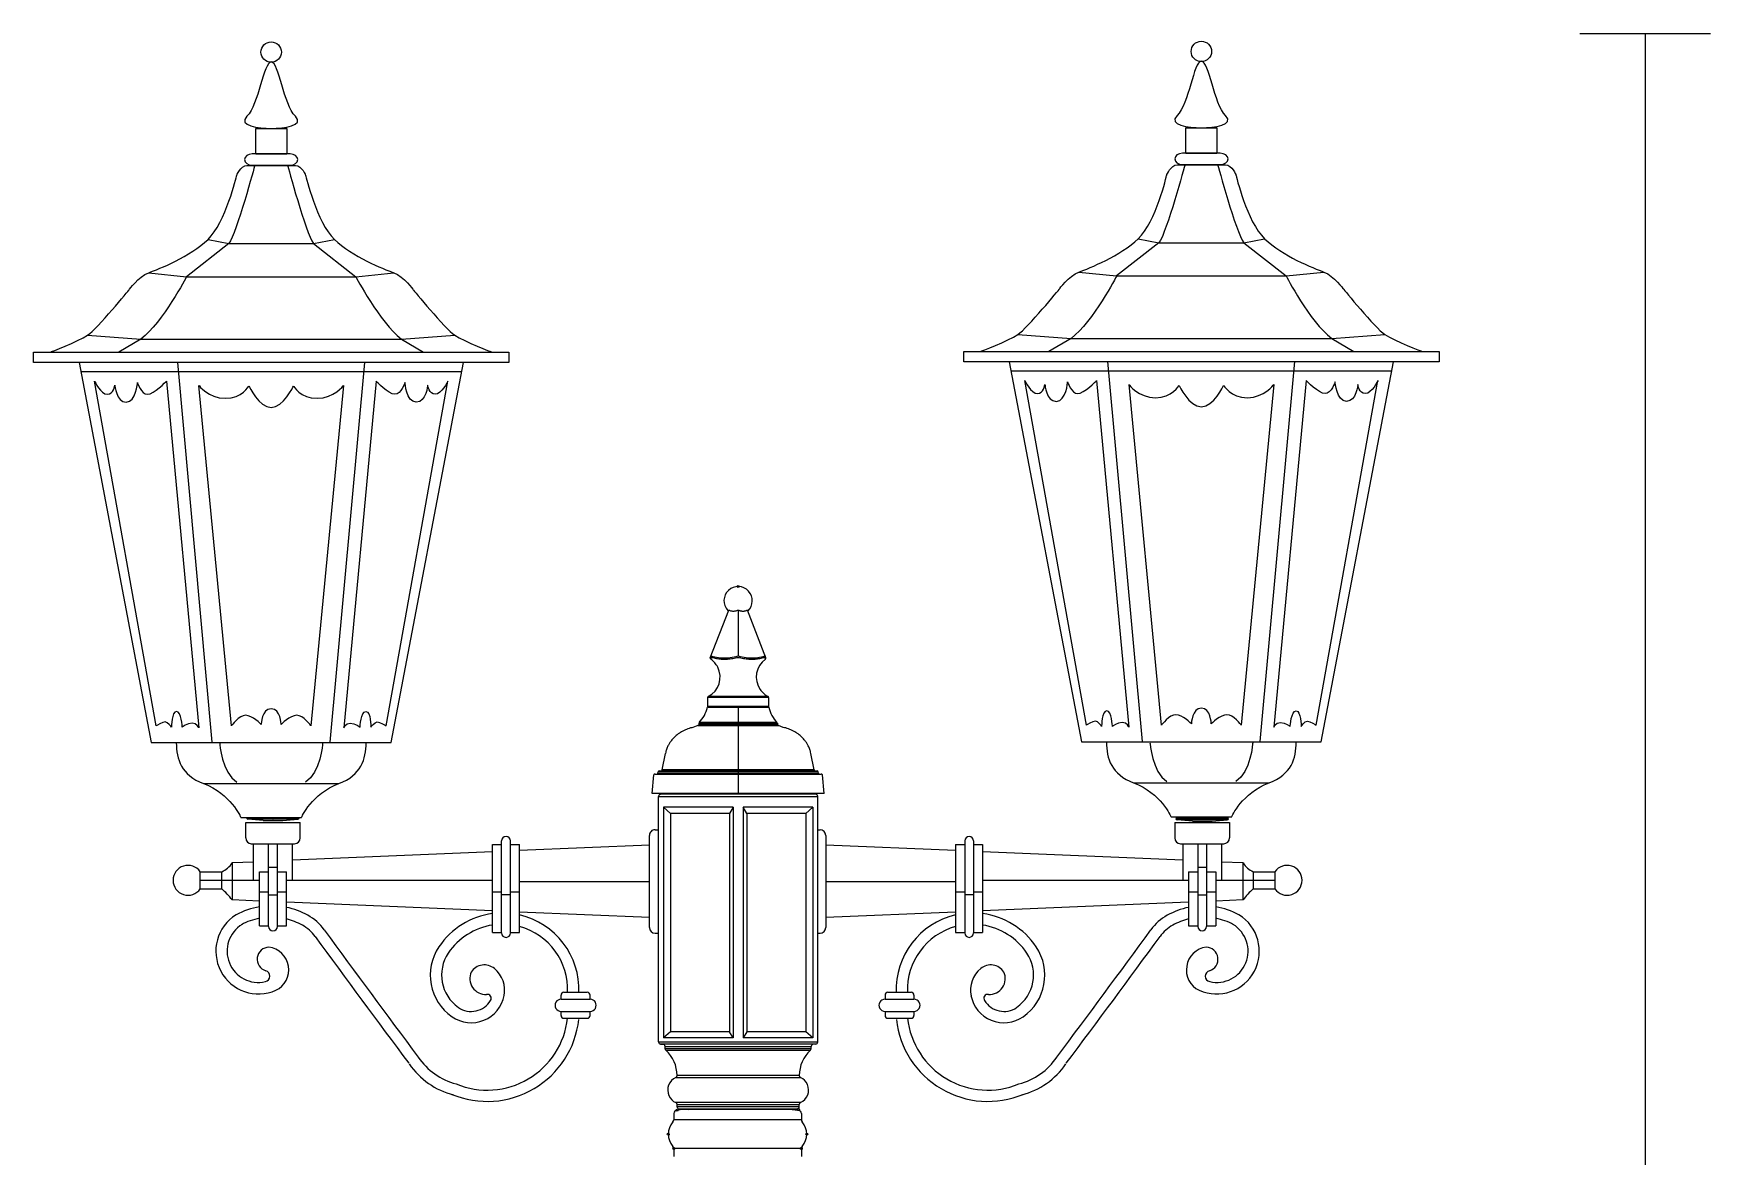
# Model space of a CAD drawing. Extents: x 0 to 104, y 0 to 335.
# Drawn here: x 0.1 to 98.2, y 268.8 to 334.5 of the extents above; entities that cross this region are included whole.
import ezdxf

# ---------------------------------------------------------------- set-up
doc = ezdxf.new("R2010")
doc.units = 0
doc.layers.add('LIVELLO_1', color=160, linetype='Continuous')

# ---------------------------------------------------------------- blocks, each defined once
blk = doc.blocks.new('AI9-BLK1')
at = {"layer": 'LIVELLO_1', "color": 7}
for p, q in [((38.681, 166.982), (46.322, 166.982)), ((42.505, 166.982), (42.502, 24.734)), ((-41.292, 125.549), (-43.315, 147.753)), ((-34.404, 125.549), (-32.378, 147.753)), ((13.105, 125.588), (11.084, 147.793)), ((19.994, 125.588), (22.019, 147.793)), ((-12.167, 130.47), (-11.081, 133.268)), ((-10.54, 133.268), (-10.54, 130.555)), ((-8.913, 130.47), (-9.998, 133.268)), ((-12.115, 130.446), (-12.087, 130.499)), ((-12.335, 127.58), (-8.744, 127.58)), ((-12.324, 128.156), (-12.324, 127.629)), ((-8.756, 128.156), (-12.324, 128.156)), ((-8.79, 128.215), (-12.289, 128.215)), ((-10.54, 127.629), (-12.272, 127.629)), ((-10.54, 127.629), (-10.54, 122.532)), ((-8.806, 127.629), (-10.54, 127.629)), ((-8.756, 128.156), (-8.756, 127.629)), ((-12.838, 126.652), (-12.846, 126.564)), ((-8.237, 126.564), (-12.846, 126.564)), ((-12.838, 126.652), (-8.245, 126.652)), ((-8.262, 126.692), (-12.82, 126.692)), ((-8.245, 126.652), (-8.237, 126.564)), ((-12.902, 126.506), (-13.181, 126.406)), ((-12.902, 126.506), (-8.177, 126.506)), ((-7.899, 126.406), (-8.177, 126.506)), ((-14.99, 123.92), (-14.792, 124.887)), ((-6.091, 123.92), (-6.289, 124.887)), ((-15.575, 122.532), (-15.465, 123.623)), ((-15.402, 123.678), (-5.679, 123.678)), ((-15.233, 123.736), (-15.225, 123.811)), ((-15.233, 123.736), (-5.847, 123.736)), ((-5.856, 123.811), (-15.225, 123.811)), ((-15.16, 123.869), (-5.919, 123.869)), ((-6.091, 123.92), (-14.99, 123.92)), ((-5.847, 123.736), (-5.856, 123.811)), ((-5.505, 122.532), (-5.615, 123.623)), ((-10.54, 122.532), (-15.575, 122.532)), ((-15.192, 122.37), (-5.889, 122.37)), ((-15.192, 108.009), (-15.192, 122.37)), ((-6.002, 122.497), (-15.075, 122.497)), ((-10.834, 121.73), (-14.899, 121.73)), ((-14.493, 121.367), (-14.899, 121.73)), ((-14.899, 121.73), (-14.899, 108.244)), ((-10.834, 121.73), (-11.052, 121.367)), ((-10.834, 121.73), (-10.834, 108.244)), ((-5.505, 122.532), (-10.54, 122.532)), ((-6.182, 121.73), (-10.246, 121.73)), ((-10.029, 121.367), (-10.246, 121.73)), ((-10.246, 121.73), (-10.246, 108.244)), ((-6.182, 121.73), (-6.587, 121.367)), ((-6.002, 122.497), (-6.397, 122.532)), ((-6.182, 121.73), (-6.182, 108.244)), ((-5.889, 108.009), (-5.889, 122.37)), ((-39.338, 120.837), (-36.145, 120.837)), ((-39.338, 119.937), (-39.338, 120.837)), ((-36.203, 121.124), (-39.285, 121.124)), ((-36.281, 121.043), (-39.206, 121.043)), ((-38.32, 120.957), (-39.206, 121.043)), ((-38.32, 120.957), (-37.893, 120.957)), ((-37.893, 120.957), (-37.743, 120.957)), ((-37.743, 120.957), (-37.593, 120.957)), ((-37.593, 120.957), (-37.165, 120.957)), ((-37.165, 120.957), (-36.281, 121.043)), ((-36.145, 119.937), (-36.145, 120.837)), ((-11.052, 121.367), (-14.493, 121.367)), ((-14.493, 121.367), (-14.493, 108.606)), ((-11.052, 121.367), (-11.052, 108.606)), ((-6.587, 121.367), (-10.029, 121.367)), ((-10.029, 121.367), (-10.029, 108.606)), ((-6.587, 121.367), (-6.587, 108.606)), ((14.997, 120.837), (14.997, 119.937)), ((14.997, 120.837), (18.193, 120.837)), ((18.142, 121.083), (15.059, 121.083)), ((18.064, 121.001), (15.138, 121.001)), ((16.024, 120.917), (15.138, 121.001)), ((16.024, 120.917), (16.451, 120.917)), ((16.451, 120.917), (16.601, 120.917)), ((16.601, 120.917), (16.752, 120.917)), ((16.752, 120.917), (17.178, 120.917)), ((17.178, 120.917), (18.064, 121.001)), ((18.193, 120.837), (18.193, 119.937)), ((-24.371, 114.382), (-24.371, 119.762)), ((-23.861, 114.382), (-23.861, 119.762)), ((-15.729, 114.698), (-15.729, 120.091)), ((-15.399, 120.421), (-15.261, 120.421)), ((-5.889, 120.421), (-5.751, 120.421)), ((-5.421, 120.091), (-5.421, 114.698)), ((2.711, 119.762), (2.711, 114.382)), ((3.222, 119.762), (3.222, 114.382)), ((-39.011, 119.605), (-36.476, 119.605)), ((-38.877, 117.465), (-38.877, 119.605)), ((-37.999, 114.762), (-37.999, 119.605)), ((-37.486, 114.762), (-37.486, 119.605)), ((-36.606, 117.465), (-36.606, 119.605)), ((-24.906, 119.128), (-36.606, 118.632)), ((-24.906, 114.416), (-24.906, 119.564)), ((-24.906, 119.564), (-24.371, 119.564)), ((-23.861, 119.564), (-23.323, 119.564)), ((-23.323, 114.416), (-23.323, 119.564)), ((-15.729, 119.521), (-23.323, 119.197)), ((2.177, 119.197), (-5.421, 119.521)), ((2.177, 119.564), (2.711, 119.564)), ((2.177, 119.564), (2.177, 114.416)), ((3.222, 119.564), (3.758, 119.564)), ((3.758, 119.564), (3.758, 114.416)), ((15.456, 118.632), (3.758, 119.128)), ((15.327, 119.605), (17.861, 119.605)), ((15.456, 119.605), (15.456, 117.465)), ((16.339, 119.605), (16.339, 114.762)), ((16.849, 119.605), (16.849, 114.762)), ((17.73, 119.605), (17.73, 117.465)), ((-41.999, 117.966), (-40.735, 117.966)), ((-41.999, 116.959), (-41.999, 117.966)), ((-40.735, 116.959), (-40.735, 117.966)), ((-38.877, 118.532), (-40.137, 118.478)), ((-40.137, 118.478), (-40.137, 116.319)), ((-38.534, 114.798), (-38.534, 117.956)), ((-38.534, 117.956), (-37.999, 117.956)), ((-37.999, 118.223), (-37.486, 118.223)), ((-37.486, 117.956), (-36.951, 117.956)), ((-36.951, 114.798), (-36.951, 117.956)), ((15.8, 117.956), (16.339, 117.956)), ((15.8, 117.956), (15.8, 114.798)), ((16.339, 118.223), (16.849, 118.223)), ((16.849, 117.956), (17.386, 117.956)), ((17.386, 117.956), (17.386, 114.798)), ((18.989, 118.478), (17.73, 118.532)), ((18.989, 116.319), (18.989, 118.478)), ((19.587, 117.966), (19.587, 116.959)), ((19.587, 117.966), (20.852, 117.966)), ((20.852, 117.966), (20.852, 116.959)), ((-41.999, 117.465), (-38.534, 117.465)), ((-41.999, 116.959), (-40.735, 116.959)), ((-38.534, 116.786), (-37.999, 116.786)), ((-37.486, 116.786), (-36.951, 116.786)), ((-36.951, 117.465), (-24.906, 117.465)), ((-24.906, 116.781), (-24.371, 116.781)), ((-23.861, 116.781), (-23.323, 116.781)), ((-23.323, 117.401), (-15.729, 117.401)), ((-5.421, 117.401), (2.177, 117.401)), ((2.177, 116.781), (2.711, 116.781)), ((3.222, 116.781), (3.758, 116.781)), ((3.758, 117.465), (15.8, 117.465)), ((15.8, 116.786), (16.339, 116.786)), ((16.849, 116.786), (17.386, 116.786)), ((17.386, 117.465), (20.852, 117.465)), ((19.587, 116.959), (20.852, 116.959)), ((-38.534, 116.25), (-40.137, 116.319)), ((-37.999, 116.61), (-37.486, 116.61)), ((-24.906, 115.671), (-36.951, 116.183)), ((-24.371, 116.624), (-23.861, 116.624)), ((2.711, 116.624), (3.222, 116.624)), ((15.8, 116.183), (3.758, 115.671)), ((16.339, 116.61), (16.849, 116.61)), ((18.989, 116.319), (17.386, 116.25)), ((-38.534, 114.798), (-37.999, 114.798)), ((-37.486, 114.798), (-36.951, 114.798)), ((-15.729, 115.279), (-23.323, 115.602)), ((2.177, 115.602), (-5.421, 115.279)), ((15.8, 114.798), (16.339, 114.798)), ((16.849, 114.798), (17.386, 114.798)), ((-24.906, 114.416), (-24.371, 114.416)), ((-23.861, 114.416), (-23.323, 114.416)), ((-15.399, 114.369), (-15.261, 114.369)), ((-5.889, 114.369), (-5.751, 114.369)), ((2.177, 114.416), (2.711, 114.416)), ((3.222, 114.416), (3.758, 114.416)), ((-20.728, 110.912), (-19.361, 110.912)), ((-1.787, 110.912), (-0.423, 110.912)), ((-20.894, 110.507), (-20.894, 110.748)), ((-20.894, 110.507), (-19.199, 110.507)), ((-19.199, 110.507), (-19.199, 110.748)), ((-1.951, 110.748), (-1.951, 110.507)), ((-1.951, 110.507), (-0.257, 110.507)), ((-0.257, 110.748), (-0.257, 110.507)), ((-20.894, 109.796), (-19.199, 109.796)), ((-20.894, 109.561), (-20.894, 109.796)), ((-20.728, 109.393), (-19.361, 109.393)), ((-19.199, 109.561), (-19.199, 109.796)), ((-1.951, 109.796), (-1.951, 109.561)), ((-1.951, 109.796), (-0.257, 109.796)), ((-1.787, 109.393), (-0.423, 109.393)), ((-0.257, 109.796), (-0.257, 109.561)), ((-15.192, 108.009), (-5.889, 108.009)), ((-6.002, 107.882), (-15.075, 107.882)), ((-15.075, 107.882), (-14.933, 107.88)), ((-14.493, 108.606), (-14.899, 108.244)), ((-10.834, 108.244), (-14.899, 108.244)), ((-11.052, 108.606), (-14.493, 108.606)), ((-10.834, 108.244), (-11.052, 108.606)), ((-10.029, 108.606), (-10.246, 108.244)), ((-6.182, 108.244), (-10.246, 108.244)), ((-6.587, 108.606), (-10.029, 108.606)), ((-6.182, 108.244), (-6.587, 108.606)), ((-6.002, 107.882), (-6.145, 107.88)), ((-14.811, 107.752), (-6.269, 107.752)), ((-14.811, 107.614), (-14.811, 107.752)), ((-6.269, 107.614), (-14.811, 107.614)), ((-14.767, 107.519), (-6.311, 107.519)), ((-6.269, 107.614), (-6.269, 107.752)), ((-14.185, 105.935), (-6.895, 105.935)), ((-6.971, 106.052), (-14.108, 106.052)), ((-6.895, 104.463), (-14.185, 104.463)), ((-13.76, 104.05), (-14.113, 104.018)), ((-14.108, 104.346), (-6.971, 104.346)), ((-14.108, 104.222), (-14.108, 104.346)), ((-6.971, 104.222), (-14.108, 104.222)), ((-13.994, 104.095), (-7.087, 104.095)), ((-13.994, 104.095), (-13.47, 104.05)), ((-7.388, 104.05), (-13.76, 104.05)), ((-7.388, 104.05), (-7.037, 104.018)), ((-6.971, 104.222), (-6.971, 104.346)), ((-14.303, 103.829), (-14.303, 103.458)), ((-6.844, 103.458), (-14.303, 103.458)), ((-6.844, 103.829), (-6.844, 103.458)), ((-6.844, 101.778), (-14.303, 101.778)), ((-14.303, 101.778), (-14.303, 101.313)), ((-6.844, 101.778), (-6.844, 101.313))]:
    blk.add_line(p, q, dxfattribs=at)
for points in [[(-37.849, 159.935), (-38.755, 159.935), (-38.755, 161.432), (-37.849, 161.432), (-36.942, 161.432), (-36.942, 159.935)], [(16.549, 159.973), (15.644, 159.973), (15.644, 161.471), (16.549, 161.471), (17.455, 161.471), (17.455, 159.973)]]:
    blk.add_lwpolyline(points, close=True, dxfattribs=at)
for points in [[(12.855, 154.977), (14.071, 154.749), (16.549, 154.749), (19.028, 154.749), (20.246, 154.977)], [(-41.542, 154.938), (-40.327, 154.71), (-37.849, 154.71), (-35.37, 154.71), (-34.152, 154.938)], [(-45.008, 152.99), (-42.802, 152.762), (-37.849, 152.762), (-32.892, 152.762), (-30.683, 152.99)], [(9.387, 153.03), (11.596, 152.804), (16.549, 152.804), (21.506, 152.804), (23.714, 153.03)], [(-48.583, 149.34), (-45.465, 149.114), (-37.849, 149.114), (-30.228, 149.114), (-27.114, 149.34)], [(5.814, 149.38), (8.932, 149.154), (16.549, 149.154), (24.171, 149.154), (27.285, 149.38)], [(-50.762, 148.353), (-37.849, 148.353), (-24.936, 148.353)], [(3.636, 148.393), (16.549, 148.393), (29.461, 148.393)], [(-49.084, 147.745), (-44.858, 125.512), (-37.849, 125.512), (-30.84, 125.512), (-26.607, 147.745)], [(-26.699, 147.198), (-32.421, 147.198), (-37.849, 147.198), (-43.277, 147.198), (-48.997, 147.198)], [(5.313, 147.783), (9.539, 125.551), (16.549, 125.551), (23.559, 125.551), (27.788, 147.783)], [(27.698, 147.236), (21.977, 147.236), (16.549, 147.236), (11.121, 147.236), (5.4, 147.236)], [(-11.081, 133.268), (-11.052, 133.253), (-11.019, 133.24), (-10.984, 133.229), (-10.95, 133.22), (-10.917, 133.215), (-10.876, 133.21), (-10.841, 133.204), (-10.804, 133.204), (-10.765, 133.21), (-10.728, 133.215), (-10.69, 133.22), (-10.652, 133.229), (-10.613, 133.24), (-10.577, 133.253), (-10.54, 133.268)], [(-10.54, 133.268), (-10.509, 133.257), (-10.478, 133.244), (-10.447, 133.234), (-10.415, 133.226), (-10.386, 133.22), (-10.351, 133.215), (-10.318, 133.21), (-10.287, 133.208), (-10.258, 133.204), (-10.225, 133.208), (-10.195, 133.21), (-10.166, 133.215), (-10.136, 133.22), (-10.106, 133.226), (-10.078, 133.234), (-10.051, 133.244), (-10.026, 133.257), (-9.998, 133.268)], [(-12.121, 130.587), (-12.123, 130.581), (-12.123, 130.575), (-12.123, 130.57), (-12.123, 130.56), (-12.123, 130.555), (-12.123, 130.552), (-12.123, 130.543), (-12.121, 130.538), (-12.115, 130.528), (-12.113, 130.523), (-12.109, 130.517), (-12.107, 130.512), (-12.098, 130.506), (-12.095, 130.502), (-12.087, 130.499)], [(-12.121, 130.587), (-12.011, 130.557), (-11.903, 130.531), (-11.798, 130.514), (-11.696, 130.496), (-11.596, 130.482), (-11.497, 130.475), (-11.4, 130.47), (-11.306, 130.47), (-11.207, 130.475), (-11.105, 130.482), (-11, 130.496), (-10.892, 130.514), (-10.78, 130.531), (-10.658, 130.557), (-10.54, 130.587)], [(-12.087, 130.499), (-12.018, 130.483), (-11.949, 130.467), (-11.881, 130.451), (-11.813, 130.438), (-11.74, 130.427), (-11.67, 130.416), (-11.599, 130.406), (-11.525, 130.401), (-11.452, 130.393), (-11.377, 130.393), (-11.306, 130.393), (-11.231, 130.393), (-11.155, 130.401), (-11.081, 130.406), (-11.003, 130.416), (-10.926, 130.427), (-10.848, 130.438), (-10.772, 130.451), (-10.693, 130.467), (-10.618, 130.483), (-10.54, 130.499)], [(-10.54, 130.587), (-10.418, 130.557), (-10.302, 130.531), (-10.189, 130.514), (-10.078, 130.496), (-9.975, 130.482), (-9.875, 130.475), (-9.774, 130.47), (-9.68, 130.47), (-9.585, 130.475), (-9.485, 130.482), (-9.385, 130.496), (-9.283, 130.514), (-9.179, 130.531), (-9.07, 130.557), (-8.96, 130.587)], [(-10.54, 130.499), (-10.463, 130.483), (-10.386, 130.467), (-10.31, 130.451), (-10.232, 130.438), (-10.155, 130.427), (-10.077, 130.416), (-10.001, 130.406), (-9.924, 130.401), (-9.849, 130.393), (-9.776, 130.393), (-9.702, 130.393), (-9.626, 130.393), (-9.554, 130.401), (-9.482, 130.406), (-9.413, 130.416), (-9.341, 130.427), (-9.27, 130.438), (-9.2, 130.451), (-9.132, 130.467), (-9.063, 130.483), (-8.993, 130.499)], [(-8.96, 130.587), (-8.956, 130.581), (-8.955, 130.575), (-8.955, 130.57), (-8.955, 130.56), (-8.955, 130.555), (-8.956, 130.552), (-8.956, 130.543), (-8.961, 130.538), (-8.963, 130.528), (-8.969, 130.523), (-8.971, 130.517), (-8.974, 130.512), (-8.981, 130.506), (-8.987, 130.502), (-8.993, 130.499)], [(-8.987, 130.485), (-8.963, 130.446), (-8.956, 130.433), (-8.948, 130.416)], [(-41.808, 123.123), (-37.849, 123.123), (-33.888, 123.123)], [(12.589, 123.163), (16.549, 123.163), (20.51, 123.163)], [(-15.075, 122.497), (-14.681, 122.532), (-6.397, 122.532)], [(-7.087, 104.095), (-7.608, 104.05), (-13.47, 104.05)]]:
    blk.add_lwpolyline(points, dxfattribs=at)
for centre, radius in [((-37.849, 165.897), 0.598), ((16.549, 165.936), 0.597)]:
    blk.add_circle(centre, radius, dxfattribs=at)
for centre, major_axis, ratio in [((-10.541, 134.64), (0.0586, 0), 0.985404), ((-14.111, 104.018), (-0.0024, -0.0594), 0.984697), ((-7.018, 104.05), (-0.0008, -0.0593), 0.989741), ((-14.625, 102.617), (0.0023, -0.061), 0.961166), ((-6.524, 102.617), (-0.0028, -0.061), 0.979226), ((-14.302, 101.778), (-0.0004, -0.061), 0.96749), ((-6.846, 101.778), (0.0016, -0.061), 0.972814)]:
    blk.add_ellipse(centre, major_axis=major_axis, ratio=ratio, dxfattribs=at)
for points, knots in [([(-37.849, 161.432), (-38.59, 161.432), (-39.826, 161.594), (-39.263, 162.142), (-38.572, 162.816), (-38.309, 165.319), (-37.849, 165.319), (-37.384, 165.319), (-37.124, 162.816), (-36.432, 162.142), (-35.871, 161.594), (-37.105, 161.432), (-37.849, 161.432)], [0, 0, 0, 0, 1, 1, 1, 2, 2, 2, 3, 3, 3, 4, 4, 4, 4]), ([(16.549, 161.471), (15.807, 161.471), (14.573, 161.636), (15.136, 162.183), (15.825, 162.854), (16.088, 165.36), (16.549, 165.36), (17.015, 165.36), (17.275, 162.854), (17.967, 162.183), (18.527, 161.636), (17.292, 161.471), (16.549, 161.471)], [0, 0, 0, 0, 1, 1, 1, 2, 2, 2, 3, 3, 3, 4, 4, 4, 4]), ([(-37.849, 159.278), (-37.849, 159.278), (-38.957, 159.278), (-38.957, 159.278), (-39.206, 159.278), (-39.405, 159.423), (-39.405, 159.609), (-39.405, 159.79), (-39.206, 159.939), (-38.957, 159.939), (-38.957, 159.939), (-37.849, 159.939), (-37.849, 159.939), (-37.849, 159.939), (-36.741, 159.939), (-36.741, 159.939), (-36.49, 159.939), (-36.288, 159.79), (-36.288, 159.609), (-36.288, 159.423), (-36.49, 159.278), (-36.741, 159.278), (-36.741, 159.278), (-37.849, 159.278), (-37.849, 159.278)], [0, 0, 0, 0, 1, 1, 1, 2, 2, 2, 3, 3, 3, 4, 4, 4, 5, 5, 5, 6, 6, 6, 7, 7, 7, 8, 8, 8, 8]), ([(16.549, 159.318), (16.549, 159.318), (15.44, 159.318), (15.44, 159.318), (15.192, 159.318), (14.992, 159.464), (14.992, 159.649), (14.992, 159.83), (15.192, 159.981), (15.44, 159.981), (15.44, 159.981), (16.549, 159.981), (16.549, 159.981), (16.549, 159.981), (17.657, 159.981), (17.657, 159.981), (17.909, 159.981), (18.109, 159.83), (18.109, 159.649), (18.109, 159.464), (17.909, 159.318), (17.657, 159.318), (17.657, 159.318), (16.549, 159.318), (16.549, 159.318)], [0, 0, 0, 0, 1, 1, 1, 2, 2, 2, 3, 3, 3, 4, 4, 4, 5, 5, 5, 6, 6, 6, 7, 7, 7, 8, 8, 8, 8]), ([(-37.849, 159.27), (-37.849, 159.27), (-39.263, 159.27), (-39.263, 159.27), (-39.64, 159.27), (-39.87, 158.662), (-39.87, 158.662), (-39.87, 158.662), (-40.508, 155.925), (-41.542, 154.938), (-42.575, 153.948), (-44.402, 153.219), (-45.008, 152.99), (-45.618, 152.762), (-46.15, 152.003), (-46.15, 152.003), (-46.15, 152.003), (-48.007, 149.722), (-48.583, 149.34), (-49.161, 148.961), (-50.762, 148.353), (-50.762, 148.353), (-50.762, 148.353), (-51.746, 148.353), (-51.746, 148.353), (-51.746, 148.353), (-51.746, 147.745), (-51.746, 147.745), (-51.746, 147.745), (-37.849, 147.745), (-37.849, 147.745), (-37.849, 147.745), (-23.948, 147.745), (-23.948, 147.745), (-23.948, 147.745), (-23.948, 148.353), (-23.948, 148.353), (-23.948, 148.353), (-24.936, 148.353), (-24.936, 148.353), (-24.936, 148.353), (-26.532, 148.961), (-27.114, 149.34), (-27.689, 149.722), (-29.543, 152.003), (-29.543, 152.003), (-29.543, 152.003), (-30.076, 152.762), (-30.683, 152.99), (-31.295, 153.219), (-33.117, 153.948), (-34.152, 154.938), (-35.187, 155.925), (-35.826, 158.662), (-35.826, 158.662), (-35.826, 158.662), (-36.053, 159.27), (-36.432, 159.27), (-36.432, 159.27), (-37.849, 159.27), (-37.849, 159.27)], [0, 0, 0, 0, 1, 1, 1, 2, 2, 2, 3, 3, 3, 4, 4, 4, 5, 5, 5, 6, 6, 6, 7, 7, 7, 8, 8, 8, 9, 9, 9, 10, 10, 10, 11, 11, 11, 12, 12, 12, 13, 13, 13, 14, 14, 14, 15, 15, 15, 16, 16, 16, 17, 17, 17, 18, 18, 18, 19, 19, 19, 20, 20, 20, 20]), ([(-38.808, 159.27), (-38.808, 159.27), (-39.87, 155.316), (-40.327, 154.71), (-40.327, 154.71), (-42.802, 152.762), (-42.802, 152.762), (-42.802, 152.762), (-44.176, 150.102), (-45.465, 149.114), (-45.465, 149.114), (-46.76, 148.353), (-46.76, 148.353)], [0, 0, 0, 0, 1, 1, 1, 2, 2, 2, 3, 3, 3, 4, 4, 4, 4]), ([(-36.887, 159.27), (-36.887, 159.27), (-35.826, 155.316), (-35.37, 154.71), (-35.37, 154.71), (-32.892, 152.762), (-32.892, 152.762), (-32.892, 152.762), (-31.522, 150.102), (-30.228, 149.114), (-30.228, 149.114), (-28.936, 148.353), (-28.936, 148.353)], [0, 0, 0, 0, 1, 1, 1, 2, 2, 2, 3, 3, 3, 4, 4, 4, 4]), ([(16.549, 159.31), (16.549, 159.31), (15.136, 159.31), (15.136, 159.31), (14.757, 159.31), (14.526, 158.704), (14.526, 158.704), (14.526, 158.704), (13.891, 155.966), (12.855, 154.977), (11.823, 153.987), (9.995, 153.26), (9.387, 153.03), (8.779, 152.804), (8.248, 152.043), (8.248, 152.043), (8.248, 152.043), (6.391, 149.762), (5.814, 149.38), (5.237, 149.001), (3.636, 148.393), (3.636, 148.393), (3.636, 148.393), (2.65, 148.393), (2.65, 148.393), (2.65, 148.393), (2.65, 147.783), (2.65, 147.783), (2.65, 147.783), (16.549, 147.783), (16.549, 147.783), (16.549, 147.783), (30.448, 147.783), (30.448, 147.783), (30.448, 147.783), (30.448, 148.393), (30.448, 148.393), (30.448, 148.393), (29.461, 148.393), (29.461, 148.393), (29.461, 148.393), (27.864, 149.001), (27.285, 149.38), (26.708, 149.762), (24.854, 152.043), (24.854, 152.043), (24.854, 152.043), (24.32, 152.804), (23.714, 153.03), (23.104, 153.26), (21.279, 153.987), (20.246, 154.977), (19.212, 155.966), (18.572, 158.704), (18.572, 158.704), (18.572, 158.704), (18.346, 159.31), (17.967, 159.31), (17.967, 159.31), (16.549, 159.31), (16.549, 159.31)], [0, 0, 0, 0, 1, 1, 1, 2, 2, 2, 3, 3, 3, 4, 4, 4, 5, 5, 5, 6, 6, 6, 7, 7, 7, 8, 8, 8, 9, 9, 9, 10, 10, 10, 11, 11, 11, 12, 12, 12, 13, 13, 13, 14, 14, 14, 15, 15, 15, 16, 16, 16, 17, 17, 17, 18, 18, 18, 19, 19, 19, 20, 20, 20, 20]), ([(15.59, 159.31), (15.59, 159.31), (14.526, 155.357), (14.071, 154.749), (14.071, 154.749), (11.596, 152.804), (11.596, 152.804), (11.596, 152.804), (10.222, 150.141), (8.932, 149.154), (8.932, 149.154), (7.637, 148.393), (7.637, 148.393)], [0, 0, 0, 0, 1, 1, 1, 2, 2, 2, 3, 3, 3, 4, 4, 4, 4]), ([(17.509, 159.31), (17.509, 159.31), (18.572, 155.357), (19.028, 154.749), (19.028, 154.749), (21.506, 152.804), (21.506, 152.804), (21.506, 152.804), (22.877, 150.141), (24.171, 149.154), (24.171, 149.154), (25.461, 148.393), (25.461, 148.393)], [0, 0, 0, 0, 1, 1, 1, 2, 2, 2, 3, 3, 3, 4, 4, 4, 4]), ([(-48.173, 146.645), (-48.173, 146.645), (-44.566, 126.503), (-44.566, 126.503), (-44.566, 126.503), (-44.193, 126.729), (-44.045, 126.729), (-43.902, 126.729), (-43.68, 126.423), (-43.68, 126.423), (-43.68, 126.423), (-43.68, 127.337), (-43.384, 127.337), (-43.094, 127.337), (-43.046, 126.421), (-43.046, 126.421), (-43.046, 126.421), (-42.766, 126.66), (-42.472, 126.66), (-42.176, 126.66), (-42.086, 126.381), (-42.086, 126.381), (-42.086, 126.381), (-43.977, 146.645), (-43.977, 146.645), (-43.977, 146.645), (-44.712, 145.888), (-45.082, 145.888), (-45.45, 145.888), (-45.67, 146.57), (-45.67, 146.57), (-45.67, 146.57), (-45.746, 145.43), (-46.331, 145.43), (-46.922, 145.43), (-46.995, 146.417), (-46.995, 146.417), (-46.995, 146.417), (-47.068, 145.888), (-47.435, 145.888), (-47.808, 145.888), (-48.173, 146.645), (-48.173, 146.645)], [0, 0, 0, 0, 1, 1, 1, 2, 2, 2, 3, 3, 3, 4, 4, 4, 5, 5, 5, 6, 6, 6, 7, 7, 7, 8, 8, 8, 9, 9, 9, 10, 10, 10, 11, 11, 11, 12, 12, 12, 13, 13, 13, 14, 14, 14, 14]), ([(-37.849, 145.113), (-38.56, 145.113), (-39.149, 146.365), (-39.149, 146.365), (-39.149, 146.365), (-39.55, 145.649), (-40.538, 145.649), (-41.526, 145.649), (-42.074, 146.406), (-42.074, 146.406), (-42.074, 146.406), (-40.173, 126.503), (-40.173, 126.503), (-40.173, 126.503), (-39.719, 127.111), (-39.338, 127.111), (-38.96, 127.111), (-38.427, 126.578), (-38.427, 126.578), (-38.427, 126.578), (-38.41, 127.49), (-37.849, 127.49), (-37.285, 127.49), (-37.268, 126.578), (-37.268, 126.578), (-37.268, 126.578), (-36.736, 127.111), (-36.354, 127.111), (-35.977, 127.111), (-35.52, 126.503), (-35.52, 126.503), (-35.52, 126.503), (-33.619, 146.406), (-33.619, 146.406), (-33.619, 146.406), (-34.171, 145.649), (-35.159, 145.649), (-36.145, 145.649), (-36.547, 146.365), (-36.547, 146.365), (-36.547, 146.365), (-37.132, 145.113), (-37.849, 145.113)], [0, 0, 0, 0, 1, 1, 1, 2, 2, 2, 3, 3, 3, 4, 4, 4, 5, 5, 5, 6, 6, 6, 7, 7, 7, 8, 8, 8, 9, 9, 9, 10, 10, 10, 11, 11, 11, 12, 12, 12, 13, 13, 13, 14, 14, 14, 14]), ([(-27.521, 146.645), (-27.521, 146.645), (-31.13, 126.503), (-31.13, 126.503), (-31.13, 126.503), (-31.499, 126.729), (-31.649, 126.729), (-31.796, 126.729), (-32.016, 126.423), (-32.016, 126.423), (-32.016, 126.423), (-32.016, 127.337), (-32.312, 127.337), (-32.604, 127.337), (-32.651, 126.421), (-32.651, 126.421), (-32.651, 126.421), (-32.927, 126.66), (-33.224, 126.66), (-33.518, 126.66), (-33.607, 126.381), (-33.607, 126.381), (-33.607, 126.381), (-31.717, 146.645), (-31.717, 146.645), (-31.717, 146.645), (-30.982, 145.888), (-30.612, 145.888), (-30.246, 145.888), (-30.024, 146.57), (-30.024, 146.57), (-30.024, 146.57), (-29.95, 145.43), (-29.362, 145.43), (-28.773, 145.43), (-28.701, 146.417), (-28.701, 146.417), (-28.701, 146.417), (-28.625, 145.888), (-28.257, 145.888), (-27.887, 145.888), (-27.521, 146.645), (-27.521, 146.645)], [0, 0, 0, 0, 1, 1, 1, 2, 2, 2, 3, 3, 3, 4, 4, 4, 5, 5, 5, 6, 6, 6, 7, 7, 7, 8, 8, 8, 9, 9, 9, 10, 10, 10, 11, 11, 11, 12, 12, 12, 13, 13, 13, 14, 14, 14, 14]), ([(6.225, 146.684), (6.225, 146.684), (9.832, 126.541), (9.832, 126.541), (9.832, 126.541), (10.202, 126.769), (10.352, 126.769), (10.497, 126.769), (10.717, 126.464), (10.717, 126.464), (10.717, 126.464), (10.717, 127.374), (11.013, 127.374), (11.305, 127.374), (11.349, 126.463), (11.349, 126.463), (11.349, 126.463), (11.632, 126.697), (11.923, 126.697), (12.221, 126.697), (12.311, 126.423), (12.311, 126.423), (12.311, 126.423), (10.421, 146.684), (10.421, 146.684), (10.421, 146.684), (9.685, 145.926), (9.316, 145.926), (8.946, 145.926), (8.728, 146.608), (8.728, 146.608), (8.728, 146.608), (8.653, 145.472), (8.066, 145.472), (7.476, 145.472), (7.402, 146.458), (7.402, 146.458), (7.402, 146.458), (7.329, 145.926), (6.961, 145.926), (6.59, 145.926), (6.225, 146.684), (6.225, 146.684)], [0, 0, 0, 0, 1, 1, 1, 2, 2, 2, 3, 3, 3, 4, 4, 4, 5, 5, 5, 6, 6, 6, 7, 7, 7, 8, 8, 8, 9, 9, 9, 10, 10, 10, 11, 11, 11, 12, 12, 12, 13, 13, 13, 14, 14, 14, 14]), ([(16.549, 145.154), (15.838, 145.154), (15.249, 146.405), (15.249, 146.405), (15.249, 146.405), (14.847, 145.687), (13.861, 145.687), (12.871, 145.687), (12.323, 146.448), (12.323, 146.448), (12.323, 146.448), (14.225, 126.541), (14.225, 126.541), (14.225, 126.541), (14.678, 127.148), (15.057, 127.148), (15.439, 127.148), (15.969, 126.617), (15.969, 126.617), (15.969, 126.617), (15.989, 127.528), (16.549, 127.528), (17.112, 127.528), (17.128, 126.617), (17.128, 126.617), (17.128, 126.617), (17.661, 127.148), (18.044, 127.148), (18.421, 127.148), (18.877, 126.541), (18.877, 126.541), (18.877, 126.541), (20.778, 146.448), (20.778, 146.448), (20.778, 146.448), (20.226, 145.687), (19.24, 145.687), (18.252, 145.687), (17.851, 146.405), (17.851, 146.405), (17.851, 146.405), (17.264, 145.154), (16.549, 145.154)], [0, 0, 0, 0, 1, 1, 1, 2, 2, 2, 3, 3, 3, 4, 4, 4, 5, 5, 5, 6, 6, 6, 7, 7, 7, 8, 8, 8, 9, 9, 9, 10, 10, 10, 11, 11, 11, 12, 12, 12, 13, 13, 13, 14, 14, 14, 14]), ([(26.877, 146.684), (26.877, 146.684), (23.267, 126.541), (23.267, 126.541), (23.267, 126.541), (22.899, 126.769), (22.747, 126.769), (22.603, 126.769), (22.383, 126.464), (22.383, 126.464), (22.383, 126.464), (22.383, 127.374), (22.087, 127.374), (21.792, 127.374), (21.748, 126.463), (21.748, 126.463), (21.748, 126.463), (21.47, 126.697), (21.174, 126.697), (20.879, 126.697), (20.791, 126.423), (20.791, 126.423), (20.791, 126.423), (22.681, 146.684), (22.681, 146.684), (22.681, 146.684), (23.415, 145.926), (23.786, 145.926), (24.15, 145.926), (24.374, 146.608), (24.374, 146.608), (24.374, 146.608), (24.447, 145.472), (25.035, 145.472), (25.625, 145.472), (25.698, 146.458), (25.698, 146.458), (25.698, 146.458), (25.773, 145.926), (26.141, 145.926), (26.509, 145.926), (26.877, 146.684), (26.877, 146.684)], [0, 0, 0, 0, 1, 1, 1, 2, 2, 2, 3, 3, 3, 4, 4, 4, 5, 5, 5, 6, 6, 6, 7, 7, 7, 8, 8, 8, 9, 9, 9, 10, 10, 10, 11, 11, 11, 12, 12, 12, 13, 13, 13, 14, 14, 14, 14]), ([(-9.975, 133.204), (-9.64, 133.517), (-9.622, 134.043), (-9.934, 134.378), (-10.246, 134.712), (-10.771, 134.731), (-11.105, 134.418), (-11.438, 134.107), (-11.458, 133.581), (-11.146, 133.249), (-11.134, 133.234), (-11.119, 133.22), (-11.105, 133.204)], [0, 0, 0, 0, 1, 1, 1, 2, 2, 2, 3, 3, 3, 4, 4, 4, 4]), ([(-12.289, 128.215), (-11.663, 128.533), (-11.416, 129.305), (-11.737, 129.929), (-11.834, 130.116), (-11.972, 130.275), (-12.143, 130.392)], [0, 0, 0, 0, 1, 1, 1, 2, 2, 2, 2]), ([(-8.936, 130.392), (-9.515, 129.99), (-9.656, 129.196), (-9.253, 128.62), (-9.135, 128.446), (-8.974, 128.308), (-8.79, 128.215)], [0, 0, 0, 0, 1, 1, 1, 2, 2, 2, 2]), ([(-13.181, 126.406), (-13.229, 126.394), (-13.277, 126.381), (-13.324, 126.371), (-13.377, 126.357), (-13.426, 126.336), (-13.474, 126.318), (-13.528, 126.3), (-13.58, 126.28), (-13.628, 126.257), (-13.678, 126.236), (-13.727, 126.212), (-13.775, 126.185), (-13.823, 126.164), (-13.868, 126.135), (-13.913, 126.108), (-13.956, 126.079), (-14, 126.048), (-14.043, 126.02), (-14.084, 125.989), (-14.123, 125.959), (-14.161, 125.927), (-14.199, 125.896), (-14.235, 125.862), (-14.271, 125.829), (-14.303, 125.797), (-14.334, 125.763), (-14.367, 125.728), (-14.394, 125.694), (-14.424, 125.66), (-14.452, 125.625), (-14.485, 125.575), (-14.521, 125.529), (-14.551, 125.48), (-14.583, 125.427), (-14.613, 125.376), (-14.643, 125.322), (-14.676, 125.257), (-14.705, 125.188), (-14.728, 125.119), (-14.753, 125.044), (-14.771, 124.967), (-14.792, 124.887)], [0, 0, 0, 0, 1, 1, 1, 2, 2, 2, 3, 3, 3, 4, 4, 4, 5, 5, 5, 6, 6, 6, 7, 7, 7, 8, 8, 8, 9, 9, 9, 10, 10, 10, 11, 11, 11, 12, 12, 12, 13, 13, 13, 14, 14, 14, 14]), ([(-6.289, 124.887), (-6.307, 124.967), (-6.328, 125.044), (-6.353, 125.119), (-6.375, 125.188), (-6.407, 125.257), (-6.438, 125.322), (-6.466, 125.376), (-6.498, 125.427), (-6.527, 125.48), (-6.56, 125.529), (-6.593, 125.575), (-6.628, 125.625), (-6.656, 125.66), (-6.686, 125.694), (-6.714, 125.728), (-6.744, 125.763), (-6.777, 125.797), (-6.81, 125.829), (-6.844, 125.862), (-6.88, 125.896), (-6.918, 125.927), (-6.959, 125.959), (-6.997, 125.989), (-7.037, 126.02), (-7.079, 126.048), (-7.122, 126.079), (-7.168, 126.108), (-7.211, 126.135), (-7.258, 126.164), (-7.302, 126.185), (-7.352, 126.212), (-7.401, 126.236), (-7.451, 126.257), (-7.502, 126.28), (-7.551, 126.3), (-7.605, 126.318), (-7.653, 126.336), (-7.704, 126.357), (-7.754, 126.371), (-7.804, 126.381), (-7.85, 126.394), (-7.899, 126.406)], [0, 0, 0, 0, 1, 1, 1, 2, 2, 2, 3, 3, 3, 4, 4, 4, 5, 5, 5, 6, 6, 6, 7, 7, 7, 8, 8, 8, 9, 9, 9, 10, 10, 10, 11, 11, 11, 12, 12, 12, 13, 13, 13, 14, 14, 14, 14]), ([(10.999, 125.549), (10.999, 124.594), (11.287, 123.654), (12.589, 123.163), (14.176, 122.566), (14.774, 121.179), (14.774, 121.179), (14.774, 121.179), (16.549, 121.179), (16.549, 121.179), (16.549, 121.179), (18.324, 121.179), (18.324, 121.179), (18.324, 121.179), (18.923, 122.566), (20.51, 123.163), (21.815, 123.654), (22.098, 124.594), (22.098, 125.549)], [0, 0, 0, 0, 1, 1, 1, 2, 2, 2, 3, 3, 3, 4, 4, 4, 5, 5, 5, 6, 6, 6, 6]), ([(-43.397, 125.509), (-43.397, 124.554), (-43.11, 123.612), (-41.808, 123.123), (-40.221, 122.527), (-39.624, 121.137), (-39.624, 121.137), (-39.624, 121.137), (-37.849, 121.137), (-37.849, 121.137), (-37.849, 121.137), (-36.073, 121.137), (-36.073, 121.137), (-36.073, 121.137), (-35.476, 122.527), (-33.888, 123.123), (-32.583, 123.612), (-32.298, 124.554), (-32.298, 125.509)], [0, 0, 0, 0, 1, 1, 1, 2, 2, 2, 3, 3, 3, 4, 4, 4, 5, 5, 5, 6, 6, 6, 6]), ([(-37.892, 120.957), (-37.892, 120.957), (-37.893, 120.957), (-37.893, 120.957), (-37.893, 120.957), (-37.893, 120.961), (-37.893, 120.961), (-37.892, 120.961), (-37.892, 120.961), (-37.892, 120.957)], [0, 0, 0, 0, 1, 1, 1, 2, 2, 2, 3, 3, 3, 3]), ([(-37.742, 120.957), (-37.742, 120.957), (-37.743, 120.957), (-37.743, 120.957), (-37.743, 120.957), (-37.743, 120.961), (-37.743, 120.961), (-37.742, 120.961), (-37.742, 120.961), (-37.742, 120.957)], [0, 0, 0, 0, 1, 1, 1, 2, 2, 2, 3, 3, 3, 3]), ([(16.453, 120.917), (16.453, 120.917), (16.451, 120.917), (16.451, 120.917), (16.451, 120.917), (16.451, 120.919), (16.451, 120.919), (16.453, 120.919), (16.453, 120.919), (16.453, 120.917)], [0, 0, 0, 0, 1, 1, 1, 2, 2, 2, 3, 3, 3, 3]), ([(16.602, 120.917), (16.602, 120.917), (16.601, 120.917), (16.601, 120.917), (16.601, 120.917), (16.601, 120.919), (16.601, 120.919), (16.602, 120.919), (16.602, 120.919), (16.602, 120.917)], [0, 0, 0, 0, 1, 1, 1, 2, 2, 2, 3, 3, 3, 3]), ([(-23.861, 119.762), (-23.861, 119.903), (-23.973, 120.019), (-24.114, 120.019), (-24.257, 120.019), (-24.371, 119.903), (-24.371, 119.762)], [0, 0, 0, 0, 1, 1, 1, 2, 2, 2, 2]), ([(-15.399, 120.421), (-15.484, 120.421), (-15.568, 120.388), (-15.631, 120.325), (-15.691, 120.261), (-15.729, 120.181), (-15.729, 120.091)], [0, 0, 0, 0, 1, 1, 1, 2, 2, 2, 2]), ([(3.222, 119.762), (3.222, 119.903), (3.107, 120.019), (2.966, 120.019), (2.827, 120.019), (2.711, 119.903), (2.711, 119.762)], [0, 0, 0, 0, 1, 1, 1, 2, 2, 2, 2]), ([(-41.999, 117.966), (-42.217, 118.28), (-42.614, 118.41), (-42.978, 118.298), (-43.342, 118.182), (-43.586, 117.844), (-43.586, 117.465), (-43.586, 117.083), (-43.342, 116.744), (-42.978, 116.629), (-42.614, 116.517), (-42.217, 116.65), (-41.999, 116.959)], [0, 0, 0, 0, 1, 1, 1, 2, 2, 2, 3, 3, 3, 4, 4, 4, 4]), ([(20.852, 116.959), (21.069, 116.65), (21.465, 116.517), (21.831, 116.629), (22.192, 116.744), (22.44, 117.083), (22.44, 117.465), (22.44, 117.844), (22.192, 118.182), (21.831, 118.298), (21.465, 118.41), (21.069, 118.28), (20.852, 117.966)], [0, 0, 0, 0, 1, 1, 1, 2, 2, 2, 3, 3, 3, 4, 4, 4, 4]), ([(-39.9, 115.446), (-41.018, 114.756), (-41.41, 113.316), (-40.795, 112.151), (-40.181, 110.989), (-38.772, 110.496), (-37.571, 111.028)], [0, 0, 0, 0, 1, 1, 1, 2, 2, 2, 2]), ([(-39.55, 114.887), (-40.32, 114.417), (-40.635, 113.459), (-40.295, 112.629), (-39.953, 111.798), (-39.06, 111.336), (-38.183, 111.536)], [0, 0, 0, 0, 1, 1, 1, 2, 2, 2, 2]), ([(-37.999, 114.762), (-37.999, 114.623), (-37.883, 114.507), (-37.743, 114.507), (-37.601, 114.507), (-37.486, 114.623), (-37.486, 114.762)], [0, 0, 0, 0, 1, 1, 1, 2, 2, 2, 2]), ([(16.339, 114.762), (16.339, 114.623), (16.453, 114.507), (16.596, 114.507), (16.735, 114.507), (16.849, 114.623), (16.849, 114.762)], [0, 0, 0, 0, 1, 1, 1, 2, 2, 2, 2]), ([(16.422, 111.028), (17.623, 110.496), (19.033, 110.989), (19.648, 112.151), (20.263, 113.316), (19.869, 114.756), (18.75, 115.446)], [0, 0, 0, 0, 1, 1, 1, 2, 2, 2, 2]), ([(17.036, 111.536), (17.91, 111.336), (18.804, 111.798), (19.145, 112.629), (19.483, 113.459), (19.169, 114.417), (18.4, 114.887)], [0, 0, 0, 0, 1, 1, 1, 2, 2, 2, 2]), ([(-24.371, 114.382), (-24.371, 114.241), (-24.257, 114.127), (-24.114, 114.127), (-23.973, 114.127), (-23.861, 114.241), (-23.861, 114.382)], [0, 0, 0, 0, 1, 1, 1, 2, 2, 2, 2]), ([(2.711, 114.382), (2.711, 114.241), (2.827, 114.127), (2.966, 114.127), (3.107, 114.127), (3.222, 114.241), (3.222, 114.382)], [0, 0, 0, 0, 1, 1, 1, 2, 2, 2, 2]), ([(-37.98, 113.552), (-38.325, 113.544), (-38.618, 113.286), (-38.664, 112.941), (-38.712, 112.596), (-38.498, 112.271), (-38.165, 112.173)], [0, 0, 0, 0, 1, 1, 1, 2, 2, 2, 2]), ([(-37.571, 111.028), (-37.042, 111.283), (-36.743, 111.861), (-36.838, 112.44), (-36.932, 113.022), (-37.395, 113.472), (-37.98, 113.552)], [0, 0, 0, 0, 1, 1, 1, 2, 2, 2, 2]), ([(16.831, 113.552), (16.248, 113.472), (15.782, 113.022), (15.69, 112.44), (15.593, 111.861), (15.891, 111.283), (16.422, 111.028)], [0, 0, 0, 0, 1, 1, 1, 2, 2, 2, 2]), ([(17.016, 112.173), (17.35, 112.271), (17.562, 112.596), (17.515, 112.941), (17.47, 113.286), (17.178, 113.544), (16.831, 113.552)], [0, 0, 0, 0, 1, 1, 1, 2, 2, 2, 2]), ([(-38.183, 111.536), (-38.038, 111.568), (-37.933, 111.697), (-37.928, 111.849), (-37.925, 111.999), (-38.024, 112.132), (-38.165, 112.173)], [0, 0, 0, 0, 1, 1, 1, 2, 2, 2, 2]), ([(-26.151, 112.098), (-26.282, 111.804), (-26.252, 111.459), (-26.068, 111.19), (-25.883, 110.923), (-25.575, 110.771), (-25.248, 110.788)], [0, 0, 0, 0, 1, 1, 1, 2, 2, 2, 2]), ([(-24.793, 112.302), (-24.995, 112.47), (-25.258, 112.543), (-25.517, 112.502), (-25.776, 112.464), (-26.006, 112.316), (-26.151, 112.098)], [0, 0, 0, 0, 1, 1, 1, 2, 2, 2, 2]), ([(5.002, 112.098), (4.856, 112.316), (4.626, 112.464), (4.368, 112.502), (4.108, 112.543), (3.845, 112.47), (3.643, 112.302)], [0, 0, 0, 0, 1, 1, 1, 2, 2, 2, 2]), ([(4.1, 110.788), (4.425, 110.771), (4.733, 110.923), (4.919, 111.19), (5.103, 111.459), (5.132, 111.804), (5.002, 112.098)], [0, 0, 0, 0, 1, 1, 1, 2, 2, 2, 2]), ([(17.016, 112.173), (16.874, 112.132), (16.776, 111.999), (16.78, 111.849), (16.783, 111.697), (16.888, 111.568), (17.036, 111.536)], [0, 0, 0, 0, 1, 1, 1, 2, 2, 2, 2]), ([(-20.728, 110.912), (-20.772, 110.912), (-20.816, 110.893), (-20.844, 110.861), (-20.877, 110.832), (-20.894, 110.788), (-20.894, 110.748)], [0, 0, 0, 0, 1, 1, 1, 2, 2, 2, 2]), ([(-27.273, 109.485), (-26.729, 109.105), (-26.027, 109.028), (-25.411, 109.276), (-24.794, 109.527), (-24.351, 110.074), (-24.222, 110.724)], [0, 0, 0, 0, 1, 1, 1, 2, 2, 2, 2]), ([(-26.897, 110.028), (-26.599, 109.817), (-26.226, 109.744), (-25.867, 109.822), (-25.513, 109.901), (-25.204, 110.124), (-25.023, 110.44)], [0, 0, 0, 0, 1, 1, 1, 2, 2, 2, 2]), ([(-25.023, 110.44), (-24.967, 110.516), (-24.962, 110.617), (-25.013, 110.695), (-25.064, 110.774), (-25.158, 110.809), (-25.248, 110.788)], [0, 0, 0, 0, 1, 1, 1, 2, 2, 2, 2]), ([(-20.894, 110.507), (-21.02, 110.507), (-21.136, 110.44), (-21.202, 110.332), (-21.264, 110.222), (-21.264, 110.085), (-21.202, 109.973), (-21.136, 109.865), (-21.02, 109.796), (-20.894, 109.796)], [0, 0, 0, 0, 1, 1, 1, 2, 2, 2, 3, 3, 3, 3]), ([(-19.199, 109.796), (-19.07, 109.796), (-18.952, 109.865), (-18.89, 109.973), (-18.825, 110.085), (-18.825, 110.222), (-18.89, 110.332), (-18.952, 110.44), (-19.07, 110.507), (-19.199, 110.507)], [0, 0, 0, 0, 1, 1, 1, 2, 2, 2, 3, 3, 3, 3]), ([(-1.951, 110.507), (-2.078, 110.507), (-2.196, 110.44), (-2.26, 110.332), (-2.325, 110.222), (-2.325, 110.085), (-2.26, 109.973), (-2.196, 109.865), (-2.078, 109.796), (-1.951, 109.796)], [0, 0, 0, 0, 1, 1, 1, 2, 2, 2, 3, 3, 3, 3]), ([(-0.257, 109.796), (-0.129, 109.796), (-0.01, 109.865), (0.052, 109.973), (0.117, 110.085), (0.117, 110.222), (0.052, 110.332), (-0.01, 110.44), (-0.129, 110.507), (-0.257, 110.507)], [0, 0, 0, 0, 1, 1, 1, 2, 2, 2, 3, 3, 3, 3]), ([(3.075, 110.724), (3.201, 110.074), (3.646, 109.527), (4.262, 109.276), (4.879, 109.028), (5.581, 109.105), (6.125, 109.485)], [0, 0, 0, 0, 1, 1, 1, 2, 2, 2, 2]), ([(4.1, 110.788), (4.01, 110.809), (3.916, 110.774), (3.864, 110.695), (3.814, 110.617), (3.815, 110.516), (3.875, 110.44)], [0, 0, 0, 0, 1, 1, 1, 2, 2, 2, 2]), ([(3.875, 110.44), (4.057, 110.124), (4.363, 109.901), (4.721, 109.822), (5.078, 109.744), (5.448, 109.817), (5.747, 110.028)], [0, 0, 0, 0, 1, 1, 1, 2, 2, 2, 2]), ([(-27.281, 104.944), (-25.716, 104.295), (-23.937, 104.418), (-22.477, 105.278), (-21.018, 106.139), (-20.046, 107.638), (-19.858, 109.321)], [0, 0, 0, 0, 1, 1, 1, 2, 2, 2, 2]), ([(-27.028, 105.554), (-25.654, 104.983), (-24.095, 105.092), (-22.811, 105.847), (-21.532, 106.604), (-20.681, 107.917), (-20.513, 109.393)], [0, 0, 0, 0, 1, 1, 1, 2, 2, 2, 2]), ([(-1.289, 109.321), (-1.103, 107.638), (-0.132, 106.139), (1.328, 105.278), (2.787, 104.418), (4.566, 104.295), (6.133, 104.944)], [0, 0, 0, 0, 1, 1, 1, 2, 2, 2, 2]), ([(-0.637, 109.393), (-0.469, 107.917), (0.382, 106.604), (1.663, 105.847), (2.943, 105.092), (4.506, 104.983), (5.879, 105.554)], [0, 0, 0, 0, 1, 1, 1, 2, 2, 2, 2]), ([(-14.185, 105.935), (-14.59, 105.752), (-14.771, 105.274), (-14.59, 104.869), (-14.51, 104.688), (-14.367, 104.543), (-14.185, 104.463)], [0, 0, 0, 0, 1, 1, 1, 2, 2, 2, 2]), ([(-6.895, 104.463), (-6.491, 104.643), (-6.31, 105.121), (-6.491, 105.527), (-6.571, 105.709), (-6.714, 105.851), (-6.895, 105.935)], [0, 0, 0, 0, 1, 1, 1, 2, 2, 2, 2])]:
    blk.add_open_spline(points, degree=3, knots=knots, dxfattribs=at)
for points in [[(-12.167, 130.47), (-12.178, 130.441), (-12.167, 130.409), (-12.143, 130.392)], [(-8.936, 130.392), (-8.913, 130.409), (-8.902, 130.441), (-8.913, 130.47)], [(-12.82, 126.692), (-12.58, 126.938), (-12.414, 127.244), (-12.335, 127.58)], [(-12.272, 127.629), (-12.304, 127.629), (-12.328, 127.612), (-12.335, 127.58)], [(-12.289, 128.215), (-12.312, 128.201), (-12.324, 128.182), (-12.324, 128.156)], [(-8.744, 127.58), (-8.751, 127.612), (-8.775, 127.629), (-8.806, 127.629)], [(-8.756, 128.156), (-8.756, 128.182), (-8.77, 128.201), (-8.79, 128.215)], [(-8.744, 127.58), (-8.667, 127.244), (-8.501, 126.938), (-8.262, 126.692)], [(-12.902, 126.506), (-12.871, 126.508), (-12.848, 126.532), (-12.846, 126.564)], [(-8.237, 126.564), (-8.231, 126.532), (-8.207, 126.508), (-8.177, 126.506)], [(-40.855, 125.469), (-40.855, 125.469), (-40.735, 123.76), (-39.862, 123.203)], [(-34.842, 125.469), (-34.842, 125.469), (-34.96, 123.76), (-35.836, 123.203)], [(13.544, 125.509), (13.544, 125.509), (13.664, 123.798), (14.534, 123.241)], [(19.555, 125.509), (19.555, 125.509), (19.439, 123.798), (18.563, 123.241)], [(-15.402, 123.678), (-15.435, 123.678), (-15.463, 123.654), (-15.465, 123.623)], [(-15.297, 123.678), (-15.266, 123.678), (-15.236, 123.704), (-15.233, 123.736)], [(-15.16, 123.869), (-15.193, 123.869), (-15.221, 123.845), (-15.225, 123.811)], [(-15.051, 123.869), (-15.023, 123.869), (-14.994, 123.891), (-14.99, 123.92)], [(-6.091, 123.92), (-6.085, 123.891), (-6.059, 123.869), (-6.029, 123.869)], [(-5.856, 123.811), (-5.858, 123.845), (-5.884, 123.869), (-5.919, 123.869)], [(-5.847, 123.736), (-5.845, 123.704), (-5.817, 123.678), (-5.784, 123.678)], [(-5.615, 123.623), (-5.62, 123.654), (-5.646, 123.678), (-5.679, 123.678)], [(-15.075, 122.497), (-15.142, 122.493), (-15.192, 122.436), (-15.192, 122.37)], [(-5.889, 122.37), (-5.889, 122.436), (-5.937, 122.493), (-6.002, 122.497)], [(-39.285, 121.124), (-39.28, 121.079), (-39.247, 121.044), (-39.206, 121.043)], [(-36.281, 121.043), (-36.238, 121.044), (-36.207, 121.079), (-36.203, 121.124)], [(15.059, 121.083), (15.064, 121.041), (15.098, 121.004), (15.138, 121.001)], [(18.064, 121.001), (18.106, 121.004), (18.137, 121.041), (18.142, 121.083)], [(-39.338, 119.937), (-39.338, 119.75), (-39.194, 119.605), (-39.011, 119.605)], [(-36.476, 119.605), (-36.294, 119.605), (-36.145, 119.75), (-36.145, 119.937)], [(-5.421, 120.091), (-5.421, 120.275), (-5.571, 120.421), (-5.751, 120.421)], [(14.997, 119.937), (14.997, 119.75), (15.146, 119.605), (15.327, 119.605)], [(17.861, 119.605), (18.044, 119.605), (18.193, 119.75), (18.193, 119.937)], [(-40.735, 117.966), (-40.49, 118.072), (-40.279, 118.252), (-40.137, 118.478)], [(18.989, 118.478), (19.132, 118.252), (19.34, 118.072), (19.587, 117.966)], [(-40.137, 116.319), (-40.309, 116.558), (-40.508, 116.777), (-40.735, 116.959)], [(19.587, 116.959), (19.358, 116.777), (19.16, 116.558), (18.989, 116.319)], [(-38.534, 115.911), (-39.012, 115.834), (-39.473, 115.675), (-39.9, 115.446)], [(-35.704, 115.417), (-36.095, 115.634), (-36.516, 115.788), (-36.951, 115.881)], [(15.8, 115.881), (15.366, 115.788), (14.948, 115.634), (14.557, 115.417)], [(18.75, 115.446), (18.324, 115.675), (17.863, 115.834), (17.386, 115.911)], [(-38.534, 115.239), (-38.904, 115.17), (-39.259, 115.045), (-39.588, 114.868)], [(-36.025, 114.839), (-36.316, 115), (-36.628, 115.123), (-36.951, 115.204)], [(-35.28, 114.18), (-35.476, 114.452), (-35.732, 114.679), (-36.025, 114.839)], [(-34.744, 114.568), (-34.999, 114.918), (-35.328, 115.208), (-35.704, 115.417)], [(-24.906, 115.512), (-26.18, 115.345), (-27.319, 114.642), (-28.037, 113.578)], [(-24.906, 114.846), (-25.958, 114.687), (-26.894, 114.091), (-27.49, 113.21)], [(-19.856, 110.883), (-19.764, 113.037), (-21.22, 114.955), (-23.323, 115.435)], [(-20.513, 110.912), (-20.438, 112.69), (-21.605, 114.287), (-23.323, 114.756)], [(2.177, 115.435), (0.07, 114.955), (-1.384, 113.037), (-1.293, 110.883)], [(2.177, 114.756), (0.456, 114.287), (-0.712, 112.69), (-0.637, 110.912)], [(6.889, 113.578), (6.169, 114.642), (5.03, 115.345), (3.758, 115.512)], [(6.343, 113.21), (5.745, 114.091), (4.81, 114.687), (3.758, 114.846)], [(14.557, 115.417), (14.178, 115.208), (13.851, 114.918), (13.596, 114.568)], [(14.876, 114.839), (14.584, 114.679), (14.326, 114.452), (14.132, 114.18)], [(15.8, 115.204), (15.48, 115.123), (15.166, 115), (14.876, 114.839)], [(18.438, 114.868), (18.109, 115.045), (17.755, 115.17), (17.386, 115.239)], [(-35.28, 114.18), (-33.469, 111.693), (-31.643, 109.222), (-29.8, 106.763)], [(-34.744, 114.568), (-32.93, 112.076), (-31.099, 109.594), (-29.248, 107.127)], [(-15.729, 114.698), (-15.729, 114.517), (-15.581, 114.369), (-15.399, 114.369)], [(-5.751, 114.369), (-5.571, 114.369), (-5.421, 114.517), (-5.421, 114.698)], [(8.099, 107.127), (9.951, 109.594), (11.783, 112.076), (13.596, 114.568)], [(8.65, 106.763), (10.493, 109.222), (12.323, 111.693), (14.132, 114.18)], [(-28.037, 113.578), (-28.942, 112.233), (-28.604, 110.411), (-27.273, 109.485)], [(-27.49, 113.21), (-28.193, 112.165), (-27.931, 110.75), (-26.897, 110.028)], [(5.747, 110.028), (6.782, 110.75), (7.044, 112.165), (6.343, 113.21)], [(6.125, 109.485), (7.455, 110.411), (7.795, 112.233), (6.889, 113.578)], [(-24.23, 110.702), (-24.107, 111.297), (-24.323, 111.913), (-24.793, 112.302)], [(3.643, 112.302), (3.175, 111.913), (2.957, 111.297), (3.083, 110.702)], [(-19.199, 110.748), (-19.199, 110.838), (-19.271, 110.912), (-19.361, 110.912)], [(-1.787, 110.912), (-1.879, 110.912), (-1.951, 110.838), (-1.951, 110.748)], [(-0.257, 110.748), (-0.257, 110.838), (-0.33, 110.912), (-0.423, 110.912)], [(-20.894, 109.561), (-20.894, 109.469), (-20.819, 109.393), (-20.728, 109.393)], [(-19.361, 109.393), (-19.271, 109.393), (-19.199, 109.469), (-19.199, 109.561)], [(-1.951, 109.561), (-1.951, 109.469), (-1.879, 109.393), (-1.787, 109.393)], [(-0.423, 109.393), (-0.33, 109.393), (-0.257, 109.469), (-0.257, 109.561)], [(-15.192, 108.009), (-15.192, 107.941), (-15.137, 107.886), (-15.068, 107.882)], [(-14.811, 107.752), (-14.811, 107.819), (-14.866, 107.875), (-14.933, 107.88)], [(-6.145, 107.88), (-6.215, 107.875), (-6.269, 107.819), (-6.269, 107.752)], [(-6.01, 107.882), (-5.94, 107.886), (-5.889, 107.943), (-5.889, 108.009)], [(-29.248, 107.127), (-28.727, 106.347), (-27.937, 105.789), (-27.028, 105.554)], [(-14.811, 107.614), (-14.811, 107.577), (-14.795, 107.541), (-14.767, 107.519)], [(-14.108, 106.052), (-14.118, 106.611), (-14.358, 107.14), (-14.767, 107.519)], [(-6.311, 107.519), (-6.722, 107.14), (-6.961, 106.611), (-6.971, 106.052)], [(-6.311, 107.519), (-6.286, 107.541), (-6.269, 107.577), (-6.269, 107.614)], [(5.879, 105.554), (6.787, 105.789), (7.576, 106.347), (8.099, 107.127)], [(-29.775, 106.726), (-29.16, 105.832), (-28.246, 105.185), (-27.194, 104.914)], [(-14.185, 105.935), (-14.136, 105.953), (-14.108, 106.001), (-14.108, 106.052)], [(-6.971, 106.052), (-6.971, 106.001), (-6.943, 105.953), (-6.895, 105.935)], [(6.045, 104.914), (7.094, 105.185), (8.012, 105.832), (8.625, 106.726)], [(-14.113, 104.018), (-14.217, 104.018), (-14.303, 103.932), (-14.303, 103.829)], [(-14.108, 104.346), (-14.108, 104.396), (-14.136, 104.439), (-14.185, 104.463)], [(-14.108, 104.222), (-14.108, 104.155), (-14.059, 104.099), (-13.994, 104.095)], [(-7.087, 104.095), (-7.023, 104.099), (-6.971, 104.155), (-6.971, 104.222)], [(-6.844, 103.829), (-6.844, 103.932), (-6.933, 104.018), (-7.037, 104.018)], [(-6.895, 104.463), (-6.941, 104.439), (-6.971, 104.396), (-6.971, 104.346)], [(-14.352, 103.33), (-14.713, 102.924), (-14.713, 102.311), (-14.352, 101.903)], [(-14.352, 103.33), (-14.32, 103.365), (-14.303, 103.412), (-14.303, 103.458)], [(-6.844, 103.458), (-6.844, 103.412), (-6.827, 103.365), (-6.799, 103.33)], [(-6.799, 101.903), (-6.435, 102.311), (-6.435, 102.924), (-6.799, 103.33)], [(-14.303, 101.778), (-14.303, 101.821), (-14.32, 101.868), (-14.352, 101.903)], [(-6.799, 101.903), (-6.827, 101.868), (-6.844, 101.821), (-6.844, 101.778)]]:
    blk.add_open_spline(points, degree=3, dxfattribs=at)

msp = doc.modelspace()

# ---------------------------------------------------------------- block references
at = {"layer": 'LIVELLO_1', "color": 7}
msp.add_blockref('AI9-BLK1', (51.872975, 167.529137), dxfattribs=at)

doc.saveas('drawing.dxf')
